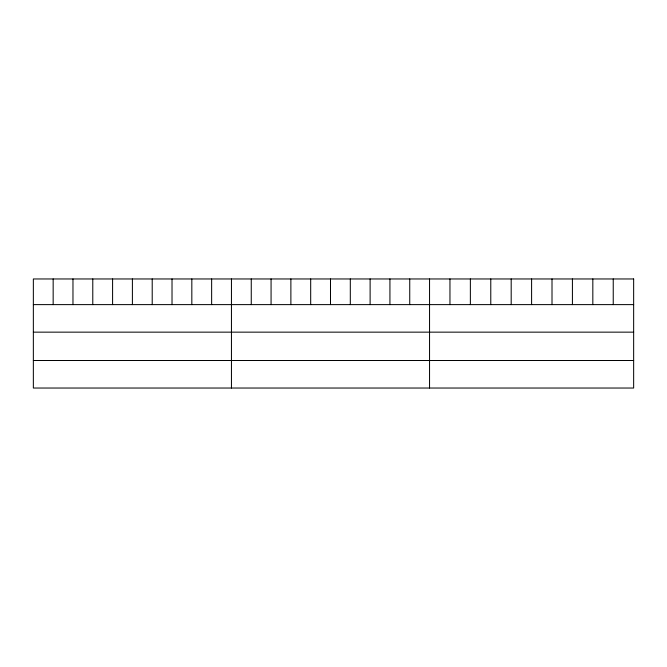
<?xml version="1.0" encoding="UTF-8"?>
<svg xmlns="http://www.w3.org/2000/svg" width="667" height="667" viewBox="0 0 667 667"><rect width="100%" height="100%" fill="white"/><g stroke="black" fill="none" stroke-linecap="round" stroke-linejoin="round"><path stroke-width="1" d="M33.35 304.619L633.65 304.619M33.35 332.149L633.65 332.149M33.35 360.505L633.65 360.505M613.24 278.964L613.24 304.619M592.83 278.964L592.83 304.619M572.419 278.964L572.419 304.619M552.009 278.964L552.009 304.619M531.599 278.964L531.599 304.619M511.189 278.964L511.189 304.619M490.779 278.964L490.779 304.619M470.368 278.964L470.368 304.619M449.958 278.964L449.958 304.619M429.548 278.964L429.548 388.036M409.738 278.964L409.738 304.619M389.928 278.964L389.928 304.619M370.118 278.964L370.118 304.619M350.308 278.964L350.308 304.619M330.498 278.964L330.498 304.619M310.689 278.964L310.689 304.619M290.879 278.964L290.879 304.619M271.069 278.964L271.069 304.619M251.259 278.964L251.259 304.619M231.449 278.964L231.449 388.036M211.639 278.964L211.639 304.619M191.829 278.964L191.829 304.619M172.019 278.964L172.019 304.619M152.209 278.964L152.209 304.619M132.4 278.964L132.4 304.619M112.59 278.964L112.59 304.619M92.78 278.964L92.78 304.619M72.97 278.964L72.97 304.619M53.16 278.964L53.16 304.619M633.65 278.964L33.35 278.964L33.35 388.036L633.65 388.036L633.65 278.964"/></g></svg>
